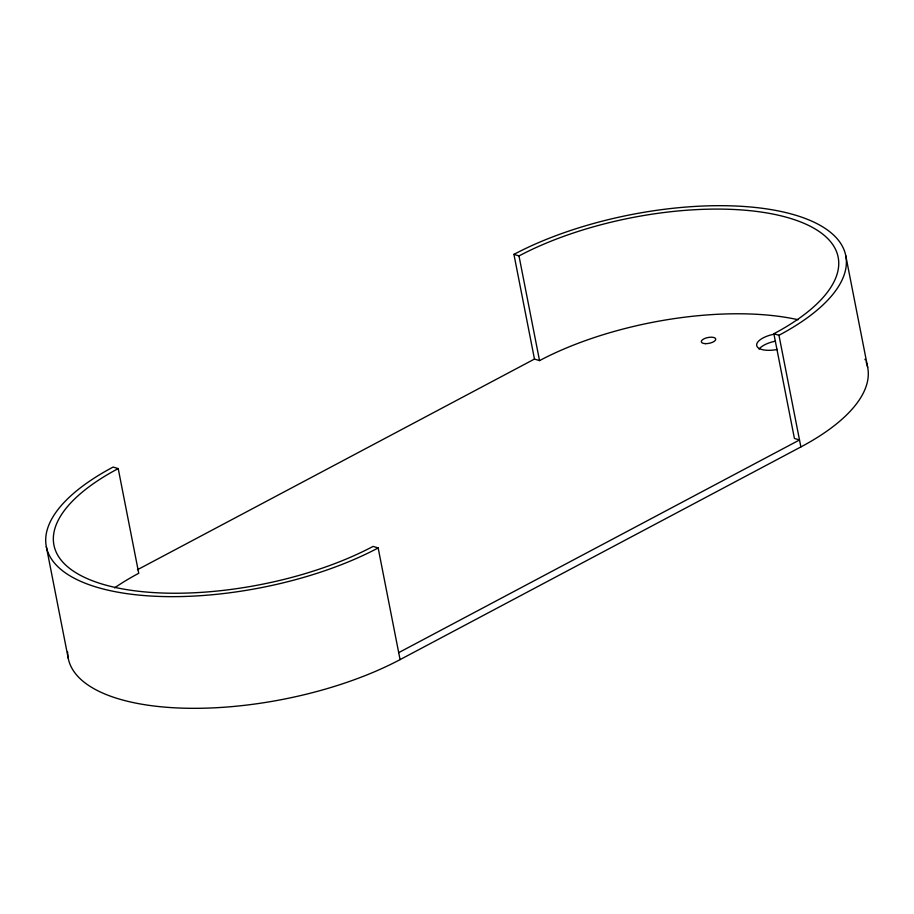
<?xml version="1.0" encoding="UTF-8"?>
<svg xmlns="http://www.w3.org/2000/svg" width="914" height="914" viewBox="0 0 914 914"><rect width="100%" height="100%" fill="white"/><g stroke="black" fill="none" stroke-linecap="round" stroke-linejoin="round"><path stroke-width="1.37" d="M137.454 569.73L534.473 359.065L539.534 360.619A195.368 78.524 -11.1 0 1 798.116 319.729M398.698 652.642L799.499 439.977L794.415 438.434L773.872 333.736A195.368 78.524 -11.1 0 0 790.45 218.412A195.368 78.524 -11.1 0 0 518.992 255.931L513.931 254.378L534.473 359.065M67.613 651.876A203.125 81.643 -11.1 0 0 185.462 708.224A203.125 81.643 -11.1 0 0 400.069 659.622L800.87 446.946A203.125 81.643 -11.1 0 0 867.009 364.617M773.872 333.736L778.957 335.278L800.87 446.946M114.627 587.862A195.368 78.524 -11.1 0 1 138.745 573.284L118.214 468.585L113.13 467.054A203.125 81.643 -11.1 0 0 95.913 586.948A203.125 81.643 -11.1 0 0 378.156 547.954L400.069 659.622M378.156 547.954L373.095 546.401A195.368 78.524 -11.1 0 1 101.637 583.909A195.368 78.524 -11.1 0 1 118.214 468.585M845.77 255.726L867.683 367.394M518.992 255.931L539.534 360.619M46.317 546.606L68.23 658.274M864.941 359.236A203.125 81.643 -11.1 0 1 865.261 359.899M866.095 361.898A203.125 81.643 -11.1 0 1 866.803 363.932M513.931 254.378A203.125 81.643 -11.1 0 1 796.174 215.384A203.125 81.643 -11.1 0 1 778.957 335.278M759.077 349.125A19.422 7.803 -11.1 0 1 775.529 341.139M777.368 349.445A19.422 7.803 -11.1 0 1 756.666 345.309A19.422 7.803 -11.1 0 1 775.483 333.918M705.345 343.653A7.381 2.971 -11.1 0 0 715.765 339.025A7.381 2.971 -11.1 0 0 704.454 338.591A7.381 2.971 -11.1 0 0 705.345 343.653"/></g></svg>
